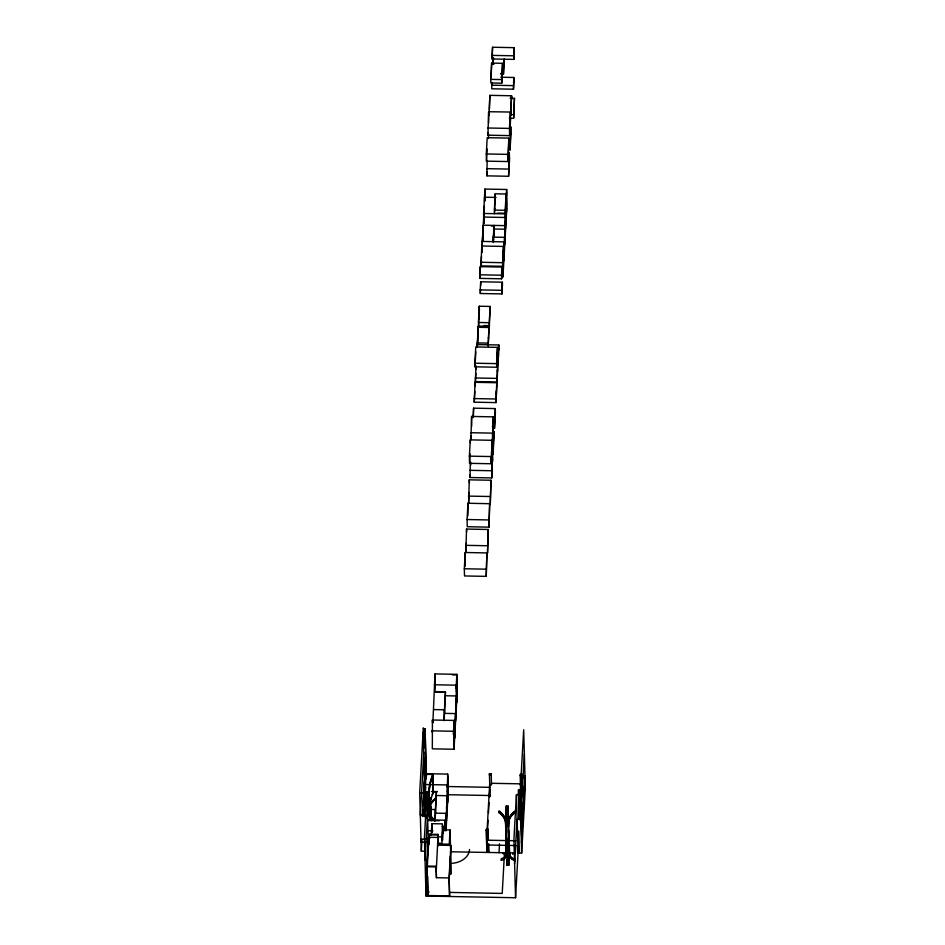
<?xml version="1.0" encoding="UTF-8"?>
<svg xmlns="http://www.w3.org/2000/svg" width="945" height="945" viewBox="0 0 945 945"><rect width="100%" height="100%" fill="white"/><g stroke="black" fill="none" stroke-linecap="round" stroke-linejoin="round"><path stroke-width="1.42" d="M508.942 857.269L508.835 865.065L506.969 865.029L507.063 855.816M443.559 828.068L443.347 832.226L443.359 826.249L443.299 829.143M445.567 824.772L445.567 824.111M447.635 786.004L447.517 788.035M503.094 853.666L503.118 853.158M503.437 853.678L503.437 853.394M506.13 839.148L506.485 853.855L505.61 821.051A23.743 15.699 3.2 0 0 505.445 820.083M507.075 859.702L506.969 865.029M512.662 853.536L512.639 854.044M512.981 853.784L513.005 853.548M443.323 827.288L443.217 828.009L443.512 826.438M506.508 853.489L506.508 853.418A9.131 6.036 3.2 0 1 501.358 858.84L501.37 858.981A9.273 6.131 3.2 0 0 506.721 853.429L506.343 838.711L506.697 854.823A9.296 6.154 3.2 0 1 501.287 860.387L501.287 860.233M455.584 707.38L455.951 708.821L456.033 706.458M503.437 853.441L503.461 853.158M508.835 865.065L508.93 856.536M477.697 336.751L477.697 338.145M493.526 239.298L493.526 240.231M503.709 65.524L503.697 64.685M503.094 254.347L503.094 253.508M493.066 63.764L493.03 62.583M488.447 338.204L488.447 337.318M488.754 332.782L488.754 331.896M493.833 233.876L493.833 234.809M505.209 222.063L505.209 221.177M505.929 210.073L505.929 208.302M509.969 121.007L509.969 119.224M446.524 808.14C446.205 803.923 447.965 809.05 446.442 808.258M447.505 799.895L447.079 797.769M454.084 736.037C455.088 736.427 453.352 730.237 453.517 734.336L454.167 722.854M456.092 700.115L456.553 697.894L456.033 698.308M492.475 457.215L492.487 460.215L492.546 459.613M498.145 358.084L498.228 356.726M498.594 350.111L498.676 348.752M502.114 287.233L502.185 285.874M509.355 155.547L509.355 158.547L509.426 157.945M510.005 147.444L509.946 145.046M482.777 235.21L482.812 236.415M482.883 235.057L482.907 233.958M504.004 60.196L504.004 59.263L503.449 74.076L500.744 74.029M492.924 425.817L492.924 423.939M503.189 258.032L503.201 257.099M503.839 246.515L503.839 245.582M505.823 205.632L505.823 204.699M506.118 216.429L506.13 215.484M443.323 831.612L443.382 829.592M425.652 851.244L421.316 851.161L419.686 792.89L423.325 727.827L423.821 748.239M426.183 778.515L425.085 728.855L423.277 728.819M423.832 752.149L420.312 815.098L427.542 815.228L425.037 859.974M422.273 816.055L424.376 778.479L423.088 732.198L424.896 732.233M421.222 839.255L421.068 842.172L426.856 842.278M422.533 815.948L422.852 810.125M423.1 805.754L423.832 792.654M424.081 788.284L424.482 780.995M421.316 851.161L421.966 839.597M424.163 816.693L425.971 773.683L447.67 774.097L448.143 792.123M424.081 816.137L425.699 787.197M426.171 778.692L426.408 774.333L432.078 774.439M419.686 792.89L426.916 793.032L424.423 837.766L426.041 896.037L515.557 897.75L518.061 853.016L516.431 794.745L520.045 794.816L523.684 729.741L525.314 788.012L521.675 853.087L518.061 853.016M427.105 816.019A39.158 29.33 -1.6 0 0 426.809 800.002L426.833 799.104A33.477 25.066 -1.6 0 1 428.971 805.79L428.699 807.254M432.869 722.795L435.007 673.915L456.707 674.328L457.179 692.354L454.013 749.243L432.326 748.83L432.42 720.007L454.12 720.421L454.604 738.447M435.196 678.912L435.066 691.622L444.989 691.811M428.215 839.314L425.711 884.047L427.518 884.083M426.679 871.172L425.793 887.048L427.601 887.072M426.927 866.837L427.648 853.855M427.813 850.961L428.298 842.302L426.916 793.032M427.081 866.742L427.116 866.057L436.165 866.234L436.425 877.704L449.076 877.94L449.584 895.931L427.884 895.517L427.081 866.742L436.117 866.908L436.425 877.704M428.9 834.199L428.865 834.884L437.901 835.049L437.948 834.376L428.9 834.199L429.184 844.275M426.041 896.037L426.679 884.709M427.648 876.452L427.884 895.517M431.215 835.25L431.865 823.674L442.437 823.875L441.882 843.247L437.913 843.164M431.794 832.45L431.948 829.604L432.03 832.557M434.771 821.299L436.413 791.934L432.349 791.851M435.113 820.496L436.413 791.934M443.89 720.055L445.449 692.153L434.594 691.953M444.15 720.716L445.449 692.153M436.117 866.908L436.165 866.234M436.236 871.113L437.972 837.447L428.935 837.282L427.187 868.455L427.116 866.057M442.567 833.041L442.449 840.625L442.78 829.226M444.563 829.686L445.095 820.189L427.731 819.858M447.67 774.097L447.54 802.966M444.729 830.194L445.13 822.634M447.706 776.542L447.28 791.804M445.13 830.738L445.272 827.726M447.847 781.633L447.387 795.395M445.497 829.533L447.954 785.224M445.638 830.218L446.43 816.09M446.465 815.417L447.41 798.478M445.697 829.615L446.43 816.397M446.477 815.712L447.422 798.773M446.005 830.832L448.166 792.087M454.12 720.421L453.517 731.265L431.818 730.851M456.707 674.328L456.565 703.198M456.222 686.483L456.128 688.586L456.742 676.762M453.742 738.423L454.309 727.945M456.884 681.853L456.411 695.626M491.282 463.759L491.991 440.287L491.282 463.759L469.582 463.333L469.381 456.14L470.291 439.874L492.593 440.323L493.302 416.863L471.602 416.45L470.893 439.909L471.118 435.846M486.285 153.952L487.195 137.686L508.894 138.1L508.186 161.56L486.486 161.146L486.285 153.952L507.985 154.366L508.186 161.56M510.548 119.342L509.638 135.607L487.939 135.194L488.648 111.723L510.654 112.042L511.564 95.764L489.864 95.35L489.049 115.219M454.592 724.071L454.498 726.303M474.874 363.211L475.784 346.945L497.483 347.358L496.68 367.227L474.981 366.814L474.874 363.211L496.574 363.624L497.483 347.358M479.824 274.794L480.284 266.655L501.972 267.069L501.618 278.799L479.93 278.385L479.824 274.794L501.523 275.208L501.618 278.799M490.786 79.333L490.857 82.971L501.7 83.184L502.516 63.315L491.66 63.102L490.75 79.368L501.606 79.581L501.712 82.546M492.097 55.389L492.558 47.25L514.245 47.663L513.891 59.393L492.203 58.98L492.097 55.389L513.796 55.802L513.891 59.393M453.848 742.014L454.403 731.548M456.978 685.456L454.639 737.761M454.521 733.568L455.455 716.322M455.502 715.944L456.447 698.698M469.582 463.333L470.114 453.848M471.649 426.349L471.602 416.45M474.981 366.814L475.808 351.894M479.93 278.385L480.284 266.655M483.226 225.843L482.352 241.436L504.016 241.885L502.657 266.289L480.958 265.876L481.773 246.007L503.461 246.421L503.839 260.855M483.864 223.54L483.592 213.475L484.95 189.071L506.65 189.484L507.028 203.919L502.953 277.086L502.586 262.651L503.461 246.421M486.486 161.146L487.171 148.944M487.939 135.194L488.081 132.477M488.612 122.992L488.648 111.723M489.356 109.797L489.864 95.35M491.164 77.549L491.66 63.102M492.203 58.98L492.558 47.25M480.958 265.876L481.489 256.378M481.714 252.315L484.289 206.223M486.214 576.367L486.923 552.908L486.214 576.367L464.515 575.954L464.314 568.76L465.223 552.494L487.526 552.943L488.234 529.483L466.535 529.058L465.826 552.518L466.357 543.032M488.967 527.145L489.675 503.673L488.967 527.145L467.267 526.719L467.066 519.526L467.976 503.26L490.278 503.709L490.987 480.249L469.287 479.836L468.578 503.295L469.192 492.451M491.719 477.934L492.428 454.474L491.719 477.934L470.019 477.52L470.279 462.188M481.206 266.762L481.513 261.34M482.044 251.842L482.352 241.436M482.647 240.999L483.238 225.205L504.925 225.619L505.032 229.222L493.455 228.997M483.639 223.374L483.793 220.669M509.509 160L508.599 176.266L486.899 175.853L487.147 160.532M488.388 138.513L488.612 134.438M473.067 417.655L473.599 408.169L495.298 408.583L495.369 412.221M496.846 386.328L495.936 402.594L474.236 402.18L475.051 382.312L496.751 382.725L496.822 386.363M475.288 377.976L496.987 378.39L497.897 362.124L497.094 381.993L475.394 381.579L475.973 365.774M477.012 347.276L477.154 344.571L498.854 344.984L498.05 364.853L497.98 361.214M477.225 346.969L478.158 326.639L489.014 326.852L488.211 346.071M479.304 306.227L478.489 326.084L489.345 326.297L490.148 306.428L479.304 306.227L479.375 309.865M480.214 289.902L480.674 281.775L502.374 282.189L502.019 293.919L480.32 293.505L480.214 289.902L501.913 290.316L502.019 293.919M483.97 222.914L484.348 216.133M513.926 81.081L513.466 89.208L491.766 88.795L491.825 82.487M492.877 63.492L493.184 58.07M443.075 829.816L450.033 829.958L449.241 844.192L438.114 843.979M477.367 345.87L478.146 327.277L489.002 327.49M479.292 306.865L478.418 322.458L489.238 322.706L490.148 306.428M492.947 64.012L493.243 57.48M465.046 566.457L465.223 552.494M467.881 515.875L467.976 503.26M470.019 477.52L470.173 474.803M470.704 465.318L470.858 462.601M473.398 417.182L473.599 408.169M474.236 402.18L474.839 391.324M475.394 381.579L475.843 373.44M476.067 369.377L476.221 366.66M477.355 346.508L477.733 339.728M477.957 335.664L478.158 326.639M478.489 326.084L478.666 322.611M478.879 319.315L479.398 309.818M480.32 293.505L480.544 289.43M486.899 175.853L487.124 171.789M493.136 64.378L493.514 57.598M449.076 877.94L450.907 845.409L438.244 845.173L438.208 845.846L437.948 834.376M450.363 858.651L449.182 879.665L449.584 895.931M506.567 212.046L506.095 194.02L495.251 193.82L494.436 213.676L494.743 208.254M502.516 63.315L501.7 83.184M495.239 194.457L494.365 210.05L505.185 210.298L506.095 194.02M494.967 204.191L495.251 193.82M493.42 242.57L494.081 225.406L493.172 241.684L494.07 226.056L491.365 225.997M488.163 345.516L489.014 326.852M503.449 74.076L504.287 59.169M493.302 416.863L492.593 440.323M507.985 154.366L508.894 138.1M492.038 443.028L491.979 444.989M501.523 275.208L501.972 267.069M508.942 140.84L508.93 144.195L509.001 143.238M513.796 55.802L514.245 47.663M492.097 445.426L492.014 446.253M506.65 189.484L505.291 213.889L483.592 213.475M511.564 95.764L510.749 115.633L510.678 111.994M502.669 265.651L503.543 250.059M504.665 228.147L504.996 231.679L505.138 228.761M505.398 216.842L506.272 201.261L504.925 225.619M487.526 552.943L488.234 529.483M490.278 503.709L490.987 480.249M502.752 269.892L505.492 221.083M508.599 176.266L509.308 152.806L509.485 160.048M503.72 256.355L503.697 259.721L503.779 258.753M495.298 408.583L494.495 428.451L495.404 412.174M495.936 402.594L496.751 382.725M497.944 361.25L498.854 344.984M501.913 290.316L502.374 282.189M505.587 224.674L506.496 208.408M513.466 89.208L513.82 77.478L500.803 77.23M493.94 438.244L493.03 454.51L493.739 431.05L493.94 438.244L493.727 431.688M510.961 133.918L510.052 150.184L510.761 126.724L510.938 133.954M509.308 118.16L513.655 118.243L514.458 98.374L510.123 98.292M513.655 118.243L514.458 98.374M488.553 843.672L488.683 852.213L486.864 852.177L486.344 829.249L488.152 829.285L488.341 840.223L515.828 840.755M489.451 773.66L489.38 775.018L491.187 775.054L491.258 773.695L489.451 773.66L489.982 796.6M486.616 838.841L489.64 784.61L491.447 784.645L491.53 783.287L520.459 783.842L520.388 785.2L522.195 785.236L520.222 820.402M486.746 843.637L487.159 836.301M487.478 830.442L488.057 820.177M488.47 812.854L489.037 802.6M489.368 796.729L489.782 789.406M486.864 852.177L486.344 829.249M488.341 840.223L488.152 829.285M506.697 854.823L505.528 822.445A23.743 15.699 3.2 0 0 499.043 812.653L499.114 811.105A23.873 15.793 3.2 0 1 505.481 819.244M499.031 852.709L499.515 843.897M501.287 860.387L501.358 858.84M504.488 852.756L502.22 893.427L449.643 892.411M507.997 823.06L506.13 823.024L506.154 823.957L508.02 823.993L508.008 822.847A23.873 0.992 -88.9 0 0 507.453 817.886L505.599 817.85L507.453 817.886M508.918 855.993L507.04 855.19L508.906 855.225L508.93 856.666M508.906 855.225L508.008 822.847L506.142 822.811A23.873 0.992 -88.9 0 0 505.599 817.85M509.048 853.689L509.036 852.957L509.071 854.185M509.426 853.477L509.343 854.871A9.296 6.154 3.2 0 0 515.072 860.647L515.155 859.253A9.296 6.154 3.2 0 1 509.426 853.477L509.568 854.882A9.155 6.06 3.2 0 0 515.072 860.493L515.072 860.647M514.659 812.806L514.73 811.412A23.873 15.793 3.2 0 0 508.516 821.11L508.445 822.504A23.873 15.793 3.2 0 1 514.659 812.806L514.659 812.96A23.743 15.699 3.2 0 0 508.717 822.504L508.693 823.485L508.788 821.11A23.743 15.699 3.2 0 1 514.741 811.554L514.73 811.412M514.659 812.96L514.741 811.554M516.431 794.745L513.926 839.479L515.557 897.75M519.041 819.516L518.498 790.032L520.305 790.067L521.605 836.349L524.971 776.022L523.164 775.987L523.223 777.983M514.6 863.813L517.104 819.079L520.719 819.138M517.08 829.828L517.01 831.187L518.817 831.222L519.419 852.803L517.612 852.768L517.411 845.574M520.388 785.2L520.187 774.25L521.994 774.286L522.49 795.784M521.994 774.286L521.923 775.644L520.116 775.609M520.612 821.595L524.369 754.075M521.392 812.287L521.959 802.151M522.361 794.91L522.845 786.228M521.498 842.739L525.066 779.023M509.887 122.448L509.816 121.929M505.835 211.609L505.776 211.007M492.841 427.175L492.321 426.644M513.56 82.522L513.643 81.164M428.416 809.605L429.349 804.49L429.951 805.565L429.349 804.49M507.406 857.422L508.221 857.186M506.402 196.017L506.508 192.496M428.687 812.157L428.593 812.688A33.477 25.066 -1.6 0 1 426.656 817.697M432.373 818.878L434.015 820.236L434.121 819.445A19.042 14.258 -1.6 0 1 430.247 814.732M434.015 820.236L434.121 819.445M429.916 805.341A85.995 64.402 -1.6 0 1 432.42 794.402L433.365 791.945L432.904 775.054L431.9 777.924A86.066 64.461 -1.6 0 0 430.353 805.435L431.133 807.951L431.416 820.603M431.959 777.936L432.904 775.467L433.294 791.934L432.349 794.391M432.432 794.603L433.294 791.934M507.808 857.611L507.819 856.985M429.963 805.931A19.042 14.258 -1.6 0 1 435.255 799.624L435.184 798.844L433.389 800.131A19.054 14.269 -1.6 0 0 429.361 805.317M435.196 799.21L433.401 800.498A19.054 14.269 -1.6 0 0 430.388 803.817M507.607 857.198L507.666 857.587M429.538 812.948L428.924 813.196L429.514 812.133A19.042 14.258 -1.6 0 1 429.928 804.738M491.66 63.74L494.365 63.799M500.755 73.391L503.461 73.438M491.672 85.192L513.371 85.617M510.654 114.593L513.548 114.64M487.738 128L509.438 128.414L510.347 112.148L510.513 119.377M486.699 168.659L508.398 169.072M496.066 197.422L484.502 197.21L484.62 201.521M497.164 213.097L505.291 213.251M483.686 217.066L505.386 217.48M493.006 237.124L504.571 237.349L504.748 244.578M480.851 262.273L502.551 262.698M483.934 325.553L489.356 325.659M477.249 342.905L488.104 343.118M474.142 398.577L495.841 398.991M470.693 432.715L492.392 433.129L492.593 439.685M469.381 456.14L491.081 456.565L491.282 463.109M469.819 470.327L491.518 470.74M468.377 496.101L490.077 496.515M467.066 519.526L488.766 519.951M465.625 545.336L487.325 545.749M464.314 568.76L486.013 569.173M452.442 674.884L456.695 674.966M434.393 684.759L456.092 685.172L456.175 686.932M456.104 688.243L456.589 688.598L456.659 686.224M445.544 695.756L456.4 695.957L456.612 702.513M433.613 709.577L444.457 709.778L444.563 713.38L455.407 713.581M431.062 820.591L430.707 807.951A86.066 64.461 -1.6 0 1 432.55 775.054L432.904 775.054M425.368 784.527L447.068 784.941L447.139 786.701M447.623 786.524L490.136 787.339M431.7 791.497L437.37 791.615M518.309 793.422L520.116 793.457L521.675 853.087M425.569 791.721L429.632 791.804M447.965 794.721L490.479 795.536M436.519 795.525L447.363 795.737L447.576 802.293M506.213 817.543A23.873 0.992 -88.9 0 1 506.26 806.026L508.126 806.215A23.743 0.992 -88.9 0 0 508.138 820.555L508.162 821.559M424.577 809.345L435.432 809.558L435.527 813.149L446.383 813.361L446.548 820.591M428.085 820.508L439.413 820.721M445.567 823.839L445.934 826.225L445.449 825.871M442.284 826.58L443.099 826.556L443.276 832.947L442.461 832.923M486.262 830.596L488.081 830.631M442.614 830.218L443.465 830.23M427.128 830.702L432.916 830.82M437.736 836.821L441.705 836.892M427.199 837.931L430.093 837.991M420.986 839.172L426.762 839.278M515.958 845.551L488.482 845.019L488.683 852.213M450.647 851.776L515.344 852.957M506.969 864.876L508.823 864.911M426.278 891.974L429.195 892.021M434.003 819.87L432.361 818.512A19.054 14.269 -1.6 0 1 430.885 816.87M430.424 805.423L431.085 807.928A85.995 64.402 -1.6 0 1 431.959 777.747M428.9 812.369L428.38 808.412M428.475 811.235L428.935 813.562M506.39 196.017L506.355 195.213M505.61 821.051L506.047 836.301M509.071 853.973L509.095 854.611M507.205 853.937L507.394 855.438L507.181 853.654M497.377 371.917L497.531 369.2M493.219 440.831L493.373 438.126M514.068 51.349L513.997 52.707M513.82 77.478L513.891 81.116M514.021 106.643L514.104 109.632M514.009 106.974L514.092 109.974M511.552 96.402L511.635 99.402M511.186 102.851L511.032 105.556M509.461 128.366L509.638 135.607M505.209 210.251L505.658 228.312M504.016 241.885L504.122 245.487L504.016 242.522M504.051 247.141L504.087 247.944L504.228 245.027M518.498 790.032L519.266 817.519M502.362 282.827L502.445 285.827M501.795 270.754L501.724 272.113M498.417 353.253L498.487 356.596M497.117 354.434L496.964 357.151M496.609 363.589L496.68 367.227M497.011 378.354L497.094 381.993M508.126 806.215L508.115 806.061A23.873 0.992 -88.9 0 0 508.126 820.756L508.292 826.639M508.682 826.993L508.516 821.11L509.568 854.882L508.646 829.864M496.314 390.994L496.373 394.325M508.599 837.258L509.024 853.122M506.26 806.026L506.26 806.179A23.743 0.992 -88.9 0 0 506.225 818.311M506.26 820.721L506.591 832.486M506.744 838.369L507.016 847.216M506.142 822.811L507.04 855.355M506.473 854.823L505.87 821.051A23.873 15.793 3.2 0 0 505.717 820.142M489.274 322.658L489.345 326.297M484.95 189.071L485.269 200.576M492.416 455.112L492.605 461.703M488.128 343.082L488.187 345.079M499.114 811.105L499.114 811.259A23.743 15.699 3.2 0 1 505.185 819.114M482.883 236.935L482.954 239.817M499.043 812.653L499.043 812.511A23.873 15.793 3.2 0 1 505.799 822.457M481.773 246.007L481.938 252.008M480.674 281.775L480.769 285.366M491.258 773.695L491.447 784.645M475.051 382.312L475.146 385.903M470.291 439.874L470.374 442.756M469.287 479.836L469.37 482.718M466.535 529.058L466.617 531.94M456.175 687.228L456.317 692.024M455.443 713.546L455.584 720.822M453.541 731.229L454.013 749.243M450.907 845.409L450.8 874.243L450.292 856.253M450.033 829.958L450.564 849.142M445.095 820.189L445.343 830.218M435.007 673.915L435.161 679.443M434.877 684.723L434.924 686.519M435.184 798.844L435.255 799.624M432.869 720.645L432.916 722.452M432.42 720.007L432.503 722.878M432.302 730.816L432.349 732.611M432.55 775.054L432.869 786.287M432.94 789.087L433.023 791.898M431.865 823.674L432.042 830.017M428.995 805.506L429.03 806.687M428.676 806.428L428.711 807.621M428.664 811.342L428.593 813.054A33.477 25.066 -1.6 0 1 426.656 818.051M425.085 728.855L426.337 773.778M426.408 774.333L426.467 776.128M426.833 799.104L426.845 799.47A33.477 25.066 -1.6 0 1 428.227 802.754M426.809 800.002L426.809 799.635A39.158 29.33 -1.6 0 1 427.093 815.653M424.092 758.138L424.612 776.66M506.142 831.352L505.87 821.051L506.166 832.805M507.04 855.19L507.052 855.957M506.272 820.508L506.296 821.524M455.053 724.083L454.97 726.445L454.604 724.331M507.914 846.425A1.524 1.134 -1.6 0 1 509.26 847.984A1.524 1.134 -1.6 0 1 506.827 848.421A1.524 1.134 -1.6 0 1 507.146 846.566M507.902 846.59A1.299 0.969 -1.6 0 1 509.131 847.712A1.299 0.969 -1.6 0 1 507.465 848.492M506.898 848.232A1.299 0.969 -1.6 0 1 506.969 846.862M507.89 845.444A1.524 1.134 -1.6 0 1 509.225 847.003A1.524 1.134 -1.6 0 1 506.803 847.441A1.524 1.134 -1.6 0 1 507.122 845.586M507.878 845.621A1.299 0.969 -1.6 0 1 509.095 846.732A1.299 0.969 -1.6 0 1 507.441 847.511M506.874 847.252A1.299 0.969 -1.6 0 1 506.945 845.881M507.997 822.764A1.524 1.134 -1.6 0 1 508.209 824.56A1.524 1.134 -1.6 0 1 505.835 824.276A1.524 1.134 -1.6 0 1 506.851 822.622M507.878 822.906A1.299 0.969 -1.6 0 1 508.067 824.43M507.465 824.678A1.299 0.969 -1.6 0 1 505.918 823.957A1.299 0.969 -1.6 0 1 506.898 822.788M507.973 821.784A1.524 1.134 -1.6 0 1 508.186 823.579A1.524 1.134 -1.6 0 1 505.811 823.296A1.524 1.134 -1.6 0 1 506.827 821.642M507.855 821.926A1.299 0.969 -1.6 0 1 508.032 823.461A1.299 0.969 -1.6 0 1 506.012 823.213A1.299 0.969 -1.6 0 1 506.874 821.807M429.951 805.565A19.042 14.258 -1.6 0 1 435.243 799.257M434.133 819.811A19.042 14.258 -1.6 0 1 430.258 815.098M430.329 819.161A85.995 64.402 -1.6 0 1 429.928 816.409M429.904 819.362A86.066 64.461 -1.6 0 1 429.88 802.766M430.436 800.013A86.066 64.461 -1.6 0 1 431.144 797.285M469.559 849.496A19.006 14.234 -1.6 0 1 452.253 863.293"/></g></svg>
